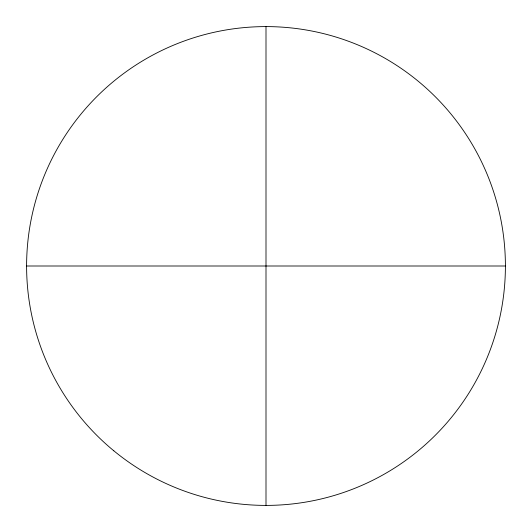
<?xml version="1.0" encoding="UTF-8"?>
<svg xmlns="http://www.w3.org/2000/svg" width="532" height="532" viewBox="0 0 532 532"><rect width="100%" height="100%" fill="white"/><g stroke="black" fill="none" stroke-linecap="round" stroke-linejoin="round"><path stroke-width="0.8" d="M26.6 266L505.4 266M266 26.6L266 505.4M113.795 450.784A239.4 239.4 0 0 0 502.135 305.421A239.4 239.4 0 0 0 182.07 41.795A239.4 239.4 0 0 0 113.795 450.784"/></g></svg>
